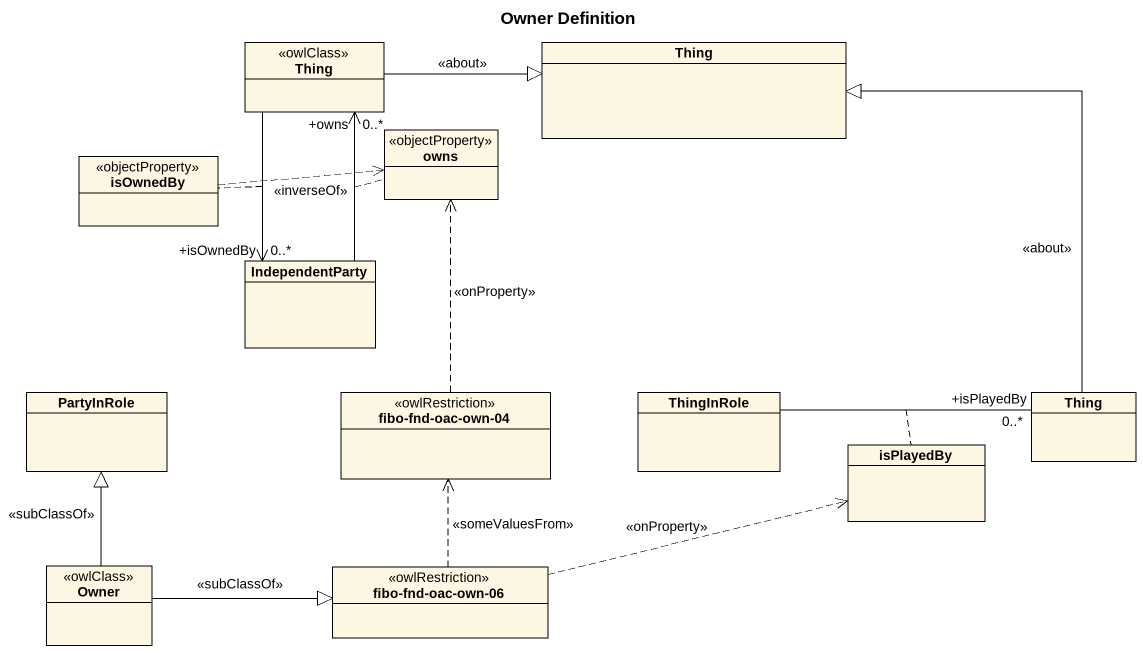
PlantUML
@startuml
title Owner Definition
hide circle
hide empty members
class Thing <<owlClass>>
class "Thing" as Thing_2
class owns <<objectProperty>>
class isOwnedBy <<objectProperty>>
class IndependentParty
class PartyInRole
class "fibo-fnd-oac-own-04" as fibo_fnd_oac_own_04 <<owlRestriction>>
class ThingInRole
class "Thing" as Thing_3
class isPlayedBy
class Owner <<owlClass>>
class "fibo-fnd-oac-own-06" as fibo_fnd_oac_own_06 <<owlRestriction>>
Thing -right-|> Thing_2 : <<about>>
Thing --> "+isOwnedBy\n0..*" IndependentParty
(Thing, IndependentParty) .. isOwnedBy
isOwnedBy .right.> owns : <<inverseOf>>
IndependentParty -up-> "+owns\n0..*" Thing
(IndependentParty, Thing) .. owns
fibo_fnd_oac_own_04 .up.> owns : <<onProperty>>
ThingInRole -right- "+isPlayedBy\n0..*" Thing_3
(ThingInRole, Thing_3) .. isPlayedBy
Thing_3 -up-|> Thing_2 : <<about>>
Owner -up-|> PartyInRole : <<subClassOf>>
Owner -right-|> fibo_fnd_oac_own_06 : <<subClassOf>>
fibo_fnd_oac_own_06 .up.> fibo_fnd_oac_own_04 : <<someValuesFrom>>
fibo_fnd_oac_own_06 .right.> isPlayedBy : <<onProperty>>
@enduml
